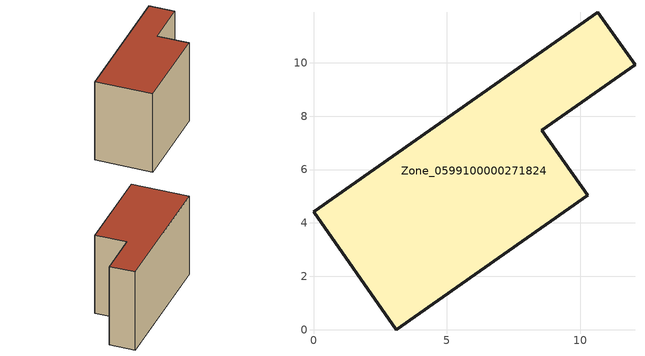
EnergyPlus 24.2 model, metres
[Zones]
Zone_0599100000271824
 floor ground (C_G): 0,4.42 10.66,11.89 12.05,9.93 8.56,7.48 10.28,5.03 3.11,0 z0
 wall outside (C_F): 3.11,0 10.28,5.03 8.56,7.48 12.05,9.93 10.66,11.89 0,4.42 3.11,0 z0:8.12
 roof outside (C_R): 10.66,11.89 0,4.42 3.11,0 10.28,5.03 8.56,7.48 12.05,9.93 z8.12
[BUILDING]
Pand.0599100000271824: North Axis=0; Terrain=City; Loads Convergence Tolerance Value=0.04; Temperature Convergence Tolerance Value=0.4; Solar Distribution=FullExterior; Maximum Number of Warmup Days=25; Minimum Number of Warmup Days=1
[Site:Location]
Rotterdam.The.Hague.AP_ZH_NLD Design_Conditions: Latitude=51.96; Longitude=4.45; Time Zone=1; Elevation=-4.5
[SITE:GROUNDTEMPERATURE:BUILDINGSURFACE]
18, 18, 18, 18, 18, 18, 18, 18, 18, 18, 18, 18
[MATERIAL] Thermal Absorptance=0.9; Solar Absorptance=0.7; Visible Absorptance=0.7
Name | Roughness | Thickness | Conductivity | Density | Specific Heat
G.TI.1975-1991 | MediumSmooth | 0.15 | 0.288461 | 540 | 1210
F.TI.1975-1991 | Rough | 0.3 | 0.230769 | 1920 | 840
R.TI.1975-1991 | MediumRough | 0.2 | 0.153846 | 1500 | 1000
[CONSTRUCTION]
C_G: G.TI.1975-1991
C_F: F.TI.1975-1991
C_R: R.TI.1975-1991
[ZONE]
Zone_0599100000271824: Type=1; Multiplier=1; Ceiling Height=Autocalculate; Volume=Autocalculate; Floor Area=autocalculate; Part of Total Floor Area=Yes
[ZONEINFILTRATION:DESIGNFLOWRATE]
Infil_Zone_0599100000271824: Zone or ZoneList or Space or SpaceList=Zone_0599100000271824; Schedule=AlwaysOn; Design Flow Rate Calculation Method=Flow/Area; Flow Rate per Floor Area=0.003; Constant Term Coefficient=1; Temperature Term Coefficient=0; Velocity Term Coefficient=0; Velocity Squared Term Coefficient=0
[HVACTEMPLATE:ZONE:IDEALLOADSAIRSYSTEM]
Zone_0599100000271824: Maximum Heating Supply Air Temperature=50; Minimum Cooling Supply Air Temperature=13; Maximum Heating Supply Air Humidity Ratio=0.0156; Minimum Cooling Supply Air Humidity Ratio=0.0077; Heating Limit=NoLimit; Cooling Limit=NoLimit; Dehumidification Control Type=ConstantSensibleHeatRatio; Cooling Sensible Heat Ratio=0.7; Dehumidification Setpoint=60; Humidification Control Type=None; Humidification Setpoint=30; Outdoor Air Method=None; Outdoor Air Flow Rate per Person=0.00944; Outdoor Air Flow Rate per Zone Floor Area=0; Outdoor Air Flow Rate per Zone=0; Demand Controlled Ventilation Type=None; Outdoor Air Economizer Type=NoEconomizer; Heat Recovery Type=None; Sensible Heat Recovery Effectiveness=0.7; Latent Heat Recovery Effectiveness=0.65
[ZONECONTROL:THERMOSTAT]
ThermostatControl_Zone_0599100000271824: Zone or ZoneList=Zone_0599100000271824; Control Type Schedule=DualSetpointControlType; Control 1=Thermostat_Zone_0599100000271824; Temperature Difference Between Cutout And Setpoint=0
[THERMOSTATSETPOINT:DUALSETPOINT]
Thermostat_Zone_0599100000271824: Heating Setpoint Temperature Schedule=HeatingSetpoint_Zone_0599100000271824; Cooling Setpoint Temperature Schedule=CoolingSetpoint_Zone_0599100000271824
[SCHEDULE:COMPACT]
HeatingSetpoint_Zone_0599100000271824: Through: 12/31, For: AllDays, Until: 24:00, 21
CoolingSetpoint_Zone_0599100000271824: Through: 12/31, For: AllDays, Until: 24:00, 24
DualSetpointControlType: Through: 12/31, For: AllDays, Until: 24:00, 4
AlwaysOn: Through: 12/31, For: AllDays, Until: 24:00, 1
